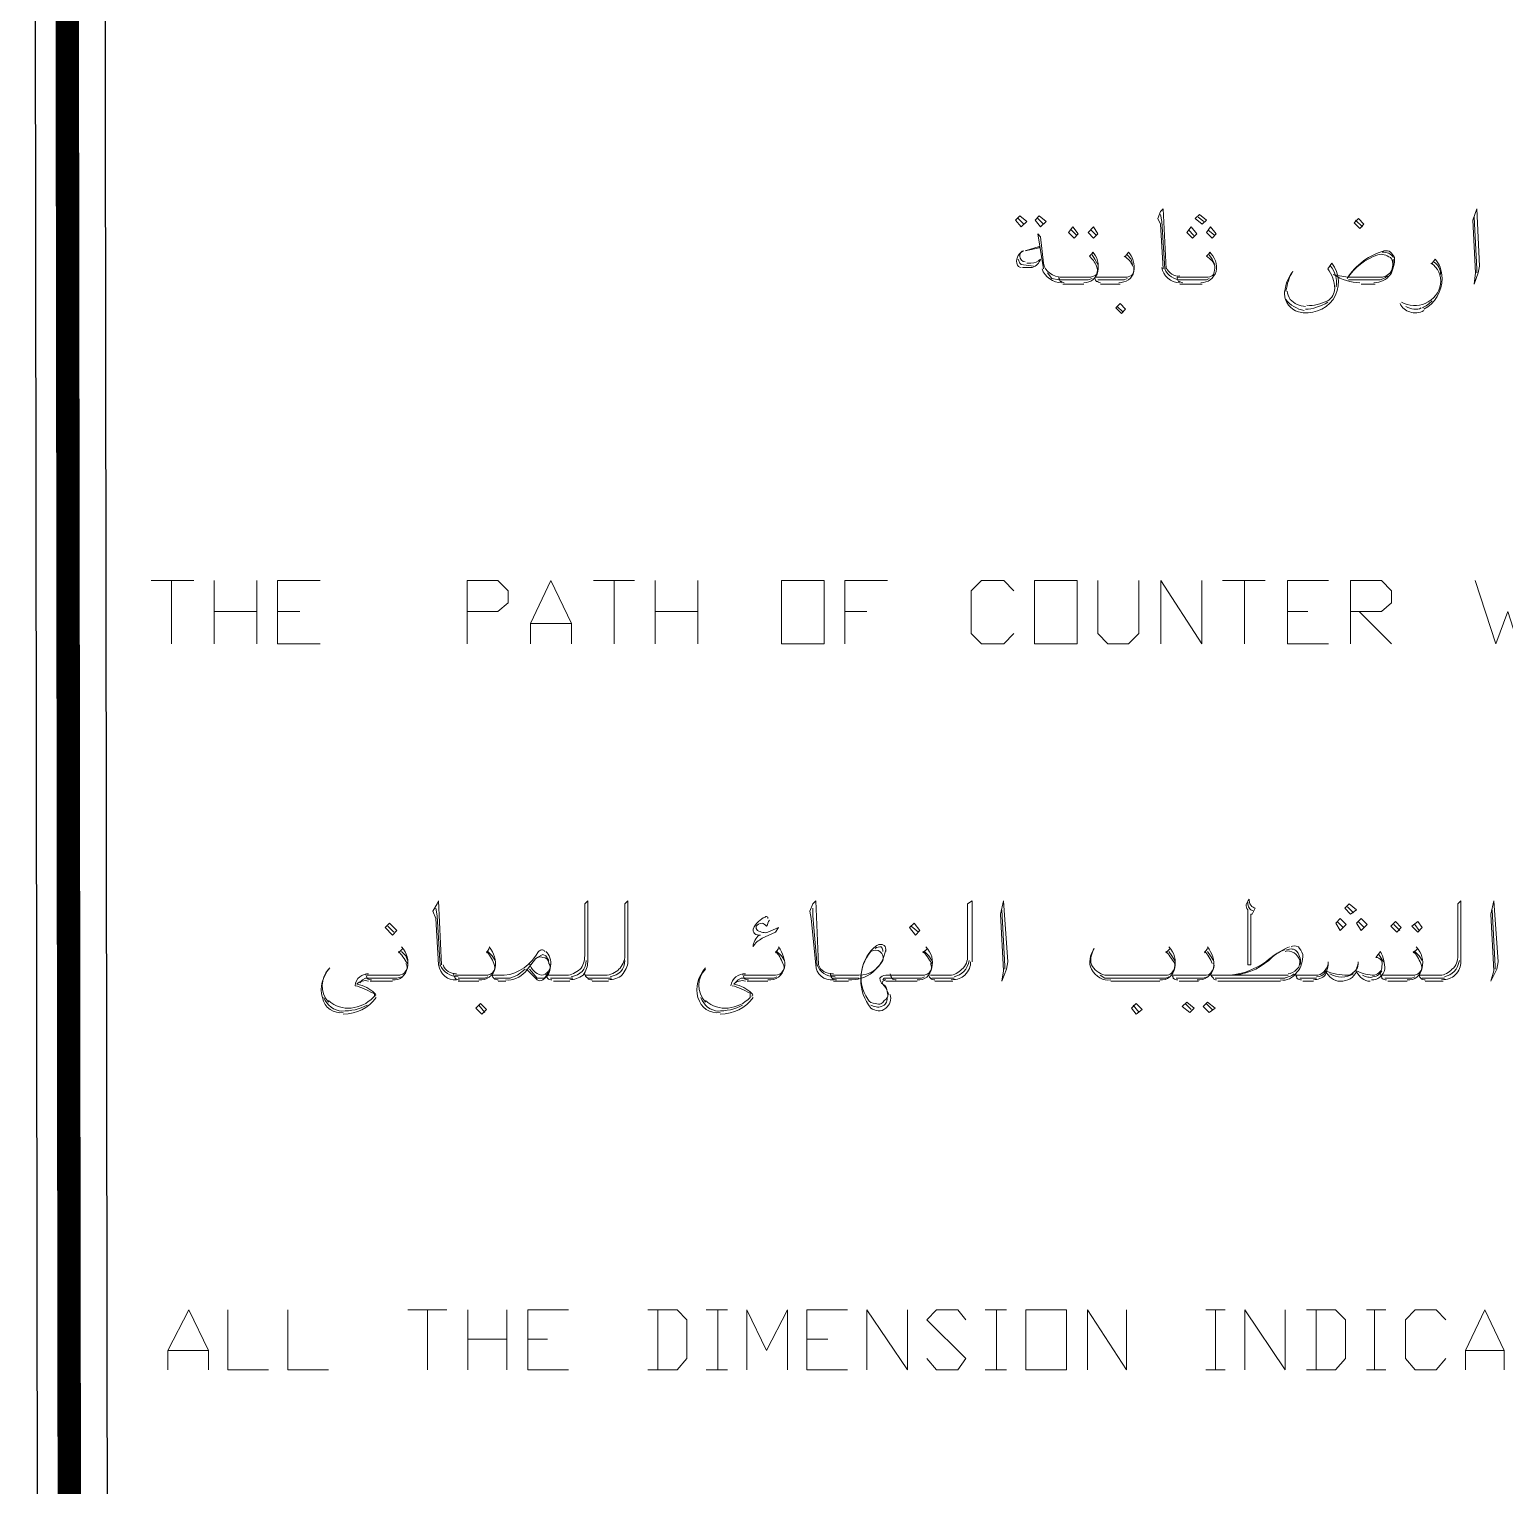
# Paper-space layout 'SM_Geared_A0' of a CAD drawing. Header units: millimetres. Extents: x 3 to 1211, y 0 to 841.
# Drawn here: x 1016.9 to 1087.3, y 561.5 to 631 of the extents above; entities that cross this region are included whole.
import ezdxf

# ---------------------------------------------------------------- set-up
doc = ezdxf.new("R2010")
doc.units = ezdxf.units.MM
doc.layers.add('ACDC BANDA', color=7, linetype='Continuous')

psp = doc.layouts.new('SM_Geared_A0')

# ---------------------------------------------------------------- linework, layer by layer
at = {"lineweight": 20, "transparency": 33554666}
for points in [[(1071.125, 619.555), (1070.992, 622.415), (1070.859, 622.282), (1070.726, 621.949), (1070.859, 621.683), (1070.992, 619.555)], [(1064.341, 621.683), (1064.075, 621.949), (1064.075, 621.949)], [(1065.272, 621.683), (1065.006, 621.949), (1065.006, 621.949)], [(1071.059, 619.555), (1070.926, 621.816), (1070.859, 622.149)], [(1072.921, 621.816), (1072.655, 622.016), (1072.655, 622.016)], [(1080.503, 621.55), (1080.171, 621.883), (1080.171, 621.883)], [(1085.957, 619.355), (1085.957, 619.555), (1085.824, 622.016)], [(1065.272, 619.821), (1065.139, 621.084), (1065.006, 621.217), (1065.272, 619.555)], [(1066.868, 621.151), (1066.602, 621.417), (1066.602, 621.417)], [(1067.8, 621.151), (1067.534, 621.417), (1067.534, 621.417)], [(1072.455, 621.151), (1072.189, 621.417), (1072.189, 621.417)], [(1073.453, 621.151), (1073.121, 621.417), (1073.121, 621.417)], [(1065.073, 620.552), (1065.073, 620.619), (1064.408, 620.419)], [(1064.408, 620.419), (1065.073, 620.552), (1065.073, 620.552)], [(1067.667, 620.353), (1067.467, 620.153), (1067.467, 620.153)], [(1067.6, 620.22), (1067.733, 620.02), (1067.866, 619.754)], [(1069.329, 620.353), (1069.196, 620.153), (1069.196, 620.153)], [(1069.263, 620.22), (1069.462, 620.02), (1069.529, 619.754)], [(1073.254, 620.353), (1073.054, 620.153), (1073.054, 620.153)], [(1073.187, 620.22), (1073.32, 620.02), (1073.453, 619.754)], [(1064.807, 619.688), (1064.208, 619.754), (1064.141, 619.821), (1064.075, 620.02)], [(1064.274, 619.621), (1064.74, 619.621), (1064.74, 619.621)], [(1064.674, 619.821), (1064.474, 619.821), (1064.474, 619.821)], [(1079.04, 619.821), (1078.841, 619.555), (1078.841, 619.555)], [(1083.962, 620.02), (1083.829, 619.821), (1083.829, 619.821)], [(1066.336, 619.023), (1066.004, 619.023), (1065.671, 619.089), (1065.472, 619.355)], [(1067.534, 619.156), (1066.07, 619.156), (1066.07, 619.156)], [(1067.6, 619.089), (1067.401, 619.023), (1066.203, 619.023)], [(1066.203, 618.823), (1066.469, 618.823), (1066.469, 618.823)], [(1066.336, 618.823), (1067.201, 618.823), (1067.201, 618.823)], [(1069.263, 619.156), (1067.733, 619.156), (1067.733, 619.156)], [(1069.263, 619.089), (1069.13, 619.023), (1067.866, 619.023)], [(1067.999, 618.823), (1068.93, 618.823), (1068.93, 618.823)], [(1073.121, 619.156), (1071.657, 619.156), (1071.657, 619.156)], [(1073.187, 619.089), (1073.054, 619.023), (1071.79, 619.023)], [(1071.79, 618.823), (1072.056, 618.823), (1072.056, 618.823)], [(1071.923, 618.823), (1072.854, 618.823), (1072.854, 618.823)], [(1081.235, 619.023), (1079.838, 619.023), (1079.838, 619.023)], [(1079.905, 619.156), (1081.368, 619.156), (1081.368, 619.156)], [(1081.102, 618.823), (1080.437, 618.823), (1080.437, 618.823)], [(1069.063, 617.493), (1068.797, 617.759), (1068.797, 617.759)], [(1022.686, 604.669), (1024.724, 604.669), (1024.724, 604.669)], [(1023.664, 604.669), (1023.664, 601.652), (1023.664, 601.652)], [(1025.703, 601.652), (1025.703, 604.669), (1025.703, 604.669)], [(1027.741, 604.669), (1027.741, 601.652), (1027.741, 601.652)], [(1028.72, 601.652), (1028.72, 604.669), (1030.759, 604.669)], [(1037.772, 601.652), (1037.772, 604.669), (1039.239, 604.669), (1039.729, 604.18), (1039.729, 603.609), (1039.239, 603.201), (1037.772, 603.201)], [(1040.789, 601.652), (1040.789, 602.631), (1041.767, 604.669), (1042.746, 602.631), (1042.746, 601.652)], [(1043.806, 604.669), (1045.763, 604.669), (1045.763, 604.669)], [(1044.784, 604.669), (1044.784, 601.652), (1044.784, 601.652)], [(1046.742, 601.652), (1046.742, 604.669), (1046.742, 604.669)], [(1048.78, 604.669), (1048.78, 601.652), (1048.78, 601.652)], [(1055.793, 601.652), (1055.793, 604.669), (1057.832, 604.669)], [(1063.866, 602.141), (1063.377, 601.652), (1062.317, 601.652), (1061.828, 602.141), (1061.828, 604.18), (1062.317, 604.669), (1063.377, 604.669), (1063.866, 604.18)], [(1067.862, 604.669), (1067.862, 602.141), (1068.351, 601.652), (1069.33, 601.652), (1069.819, 602.141), (1069.819, 604.669)], [(1070.879, 601.652), (1070.879, 604.669), (1072.836, 601.652), (1072.836, 604.669)], [(1073.815, 604.669), (1075.853, 604.669), (1075.853, 604.669)], [(1074.875, 604.669), (1074.875, 601.652), (1074.875, 601.652)], [(1076.914, 601.652), (1076.914, 604.669), (1078.871, 604.669)], [(1079.931, 601.652), (1079.931, 604.669), (1081.399, 604.669), (1081.888, 604.18), (1081.888, 603.609), (1081.399, 603.201), (1079.931, 603.201)], [(1085.884, 604.669), (1086.862, 601.652), (1087.433, 603.201), (1087.922, 601.652), (1088.901, 604.669)], [(1025.703, 603.201), (1027.741, 603.201), (1027.741, 603.201)], [(1028.72, 603.201), (1029.78, 603.201), (1029.78, 603.201)], [(1040.789, 602.631), (1042.746, 602.631), (1042.746, 602.631)], [(1046.742, 603.201), (1048.78, 603.201), (1048.78, 603.201)], [(1055.793, 603.201), (1056.853, 603.201), (1056.853, 603.201)], [(1076.914, 603.201), (1077.892, 603.201), (1077.892, 603.201)], [(1080.338, 603.201), (1081.888, 601.652), (1081.888, 601.652)], [(1028.72, 601.652), (1030.759, 601.652), (1030.759, 601.652)], [(1076.914, 601.652), (1078.871, 601.652), (1078.871, 601.652)], [(1036.554, 586.33), (1036.412, 589.388), (1036.341, 589.246), (1036.128, 588.89), (1036.27, 588.534), (1036.412, 586.33)], [(1043.381, 589.246), (1043.524, 589.388), (1043.524, 586.472)], [(1043.381, 586.757), (1043.381, 589.246), (1043.381, 589.246)], [(1045.301, 589.246), (1045.444, 589.388), (1045.444, 586.472)], [(1045.301, 586.757), (1045.301, 589.246), (1045.301, 589.246)], [(1054.546, 586.33), (1054.404, 589.388), (1054.262, 589.246), (1054.119, 588.89), (1054.191, 588.534), (1054.404, 586.33)], [(1061.657, 589.246), (1061.871, 589.388), (1061.871, 586.472)], [(1061.657, 586.757), (1061.657, 589.246), (1061.657, 589.246)], [(1085.054, 589.246), (1085.196, 589.388), (1085.196, 586.472)], [(1085.054, 586.757), (1085.054, 589.246), (1085.054, 589.246)], [(1036.483, 586.259), (1036.341, 588.677), (1036.27, 589.032)], [(1054.475, 586.259), (1054.262, 588.677), (1054.262, 589.032)], [(1063.435, 586.117), (1063.435, 586.259), (1063.293, 588.961)], [(1075.027, 588.961), (1075.027, 586.33), (1075.169, 586.33), (1075.169, 588.748), (1075.24, 588.748), (1075.382, 589.032)], [(1080.076, 588.819), (1079.791, 589.103), (1079.791, 589.103)], [(1086.832, 586.117), (1086.832, 586.259), (1086.689, 588.961)], [(1034.279, 587.894), (1033.994, 588.179), (1033.994, 588.179)], [(1051.844, 587.61), (1052.484, 587.894), (1052.626, 588.108)], [(1052.626, 588.108), (1052.128, 587.894), (1052.128, 587.894)], [(1059.311, 587.894), (1058.955, 588.179), (1058.955, 588.179)], [(1079.578, 588.108), (1079.294, 588.392), (1079.294, 588.392)], [(1080.574, 588.108), (1080.289, 588.392), (1080.289, 588.392)], [(1082.28, 587.965), (1081.996, 588.25), (1081.996, 588.25)], [(1083.205, 587.965), (1082.991, 588.25), (1082.991, 588.25)], [(1034.706, 587.112), (1034.492, 586.899), (1034.492, 586.899)], [(1038.83, 587.112), (1038.688, 586.899), (1038.688, 586.899)], [(1052.626, 587.112), (1052.484, 586.899), (1052.484, 586.899)], [(1059.737, 587.112), (1059.524, 586.899), (1059.524, 586.899)], [(1071.329, 587.112), (1071.116, 586.899), (1071.116, 586.899)], [(1073.107, 587.112), (1072.964, 586.899), (1072.964, 586.899)], [(1083.134, 587.112), (1082.92, 586.899), (1082.92, 586.899)], [(1034.634, 586.97), (1034.848, 586.757), (1034.919, 586.543)], [(1038.759, 586.97), (1038.972, 586.757), (1039.115, 586.543)], [(1041.035, 586.614), (1040.537, 585.974), (1040.537, 585.974)], [(1041.675, 586.543), (1041.532, 586.757), (1041.39, 586.828), (1041.106, 586.685)], [(1052.555, 586.97), (1052.768, 586.757), (1052.911, 586.543)], [(1059.595, 586.97), (1059.808, 586.757), (1059.951, 586.543)], [(1071.258, 586.97), (1071.4, 586.757), (1071.542, 586.543)], [(1073.107, 586.97), (1073.249, 586.757), (1073.391, 586.543)], [(1081.356, 586.97), (1081.142, 586.685), (1081.142, 586.685)], [(1082.991, 586.97), (1083.205, 586.757), (1083.347, 586.543)], [(1033.283, 585.69), (1032.928, 585.69), (1032.785, 585.619), (1032.643, 585.477)], [(1034.563, 585.832), (1032.999, 585.832), (1032.999, 585.832)], [(1034.634, 585.761), (1034.421, 585.69), (1033.141, 585.69)], [(1038.759, 585.832), (1037.194, 585.832), (1037.194, 585.832)], [(1038.759, 585.761), (1038.617, 585.69), (1037.337, 585.69)], [(1038.972, 585.832), (1039.541, 585.832), (1039.541, 585.832)], [(1040.537, 586.117), (1040.181, 585.832), (1039.826, 585.69), (1039.115, 585.69)], [(1041.106, 585.619), (1040.608, 586.117), (1040.608, 586.117)], [(1040.75, 586.117), (1041.106, 585.69), (1041.248, 585.69), (1041.461, 585.69), (1041.675, 585.974)], [(1041.603, 585.832), (1042.528, 585.832), (1042.528, 585.832)], [(1042.812, 585.69), (1041.746, 585.69), (1041.746, 585.69)], [(1043.381, 585.832), (1044.377, 585.832), (1044.377, 585.832)], [(1044.661, 585.69), (1043.524, 585.69), (1043.524, 585.69)], [(1051.275, 585.69), (1050.848, 585.69), (1050.706, 585.619), (1050.564, 585.477)], [(1052.484, 585.832), (1050.99, 585.832), (1050.99, 585.832)], [(1052.555, 585.761), (1052.413, 585.69), (1051.133, 585.69)], [(1055.115, 585.832), (1056.466, 585.832), (1056.466, 585.832)], [(1056.466, 585.69), (1055.257, 585.69), (1055.257, 585.69)], [(1058.315, 585.69), (1057.675, 585.69), (1057.604, 585.619)], [(1058.173, 585.832), (1057.746, 585.832), (1057.746, 585.832)], [(1059.595, 585.832), (1058.031, 585.832), (1058.031, 585.832)], [(1059.595, 585.761), (1059.453, 585.69), (1058.173, 585.69)], [(1059.88, 585.832), (1060.804, 585.832), (1060.804, 585.832)], [(1061.017, 585.69), (1059.951, 585.69), (1059.951, 585.69)], [(1071.258, 585.761), (1071.116, 585.69), (1068.413, 585.69), (1068.2, 585.69), (1067.987, 585.832)], [(1071.187, 585.832), (1068.2, 585.832), (1068.2, 585.832)], [(1073.036, 585.832), (1071.471, 585.832), (1071.471, 585.832)], [(1073.107, 585.761), (1072.893, 585.69), (1071.613, 585.69)], [(1073.249, 585.832), (1076.947, 585.832), (1076.947, 585.832)], [(1076.805, 585.69), (1073.462, 585.69), (1073.462, 585.69)], [(1078.369, 585.832), (1077.302, 585.832), (1077.302, 585.832)], [(1078.298, 585.69), (1077.516, 585.69), (1077.516, 585.69)], [(1082.991, 585.832), (1081.356, 585.832), (1081.356, 585.832)], [(1082.991, 585.761), (1082.849, 585.69), (1081.569, 585.69)], [(1083.205, 585.832), (1084.2, 585.832), (1084.2, 585.832)], [(1084.414, 585.69), (1083.347, 585.69), (1083.347, 585.69)], [(1033.141, 585.548), (1033.425, 585.548), (1033.425, 585.548)], [(1033.283, 585.548), (1034.208, 585.548), (1034.208, 585.548)], [(1037.337, 585.548), (1037.621, 585.548), (1037.621, 585.548)], [(1037.479, 585.548), (1038.332, 585.548), (1038.332, 585.548)], [(1039.612, 585.548), (1039.257, 585.548), (1039.257, 585.548)], [(1042.67, 585.548), (1041.888, 585.548), (1041.888, 585.548)], [(1044.519, 585.548), (1043.737, 585.548), (1043.737, 585.548)], [(1051.133, 585.548), (1051.346, 585.548), (1051.346, 585.548)], [(1051.275, 585.548), (1052.128, 585.548), (1052.128, 585.548)], [(1055.257, 585.548), (1055.542, 585.548), (1055.542, 585.548)], [(1055.968, 585.548), (1055.399, 585.548), (1055.399, 585.548)], [(1057.746, 585.548), (1058.457, 585.548), (1058.457, 585.548)], [(1058.315, 585.548), (1059.24, 585.548), (1059.24, 585.548)], [(1060.946, 585.548), (1060.093, 585.548), (1060.093, 585.548)], [(1068.484, 585.548), (1070.831, 585.548), (1070.831, 585.548)], [(1071.756, 585.548), (1072.68, 585.548), (1072.68, 585.548)], [(1076.591, 585.548), (1073.604, 585.548), (1073.604, 585.548)], [(1077.658, 585.548), (1078.156, 585.548), (1078.156, 585.548)], [(1081.711, 585.548), (1082.636, 585.548), (1082.636, 585.548)], [(1084.343, 585.548), (1083.489, 585.548), (1083.489, 585.548)], [(1038.617, 584.054), (1038.332, 584.41), (1038.332, 584.41)], [(1069.835, 584.054), (1069.551, 584.41), (1069.551, 584.41)], [(1072.324, 584.196), (1072.04, 584.481), (1072.04, 584.481)], [(1073.32, 584.196), (1073.036, 584.481), (1073.036, 584.481)], [(1023.489, 566.992), (1023.489, 567.921), (1024.495, 569.856), (1025.424, 567.921), (1025.424, 566.992)], [(1026.353, 569.856), (1026.353, 566.992), (1028.288, 566.992)], [(1029.217, 569.856), (1029.217, 566.992), (1031.152, 566.992)], [(1034.944, 569.856), (1036.802, 569.856), (1036.802, 569.856)], [(1035.873, 569.856), (1035.873, 566.992), (1035.873, 566.992)], [(1037.808, 566.992), (1037.808, 569.856), (1037.808, 569.856)], [(1039.666, 569.856), (1039.666, 566.992), (1039.666, 566.992)], [(1040.672, 566.992), (1040.672, 569.856), (1042.607, 569.856)], [(1046.399, 566.992), (1047.793, 566.992), (1048.257, 567.534), (1048.257, 569.391), (1047.793, 569.856), (1046.399, 569.856)], [(1046.864, 569.856), (1046.864, 566.992), (1046.864, 566.992)], [(1049.186, 569.856), (1050.192, 569.856), (1050.192, 569.856)], [(1049.728, 569.856), (1049.728, 566.992), (1049.728, 566.992)], [(1051.121, 566.992), (1051.121, 569.856), (1052.05, 567.921), (1053.056, 569.856), (1053.056, 566.992)], [(1053.985, 566.992), (1053.985, 569.856), (1055.92, 569.856)], [(1056.848, 566.992), (1056.848, 569.856), (1058.783, 566.992), (1058.783, 569.856)], [(1059.712, 567.534), (1060.177, 566.992), (1061.183, 566.992), (1061.57, 567.534), (1059.712, 569.391), (1060.177, 569.856), (1061.183, 569.856), (1061.57, 569.391)], [(1062.498, 569.856), (1063.505, 569.856), (1063.505, 569.856)], [(1063.04, 569.856), (1063.04, 566.992), (1063.04, 566.992)], [(1067.375, 566.992), (1067.375, 569.856), (1069.232, 566.992), (1069.232, 569.856)], [(1073.025, 569.856), (1073.954, 569.856), (1073.954, 569.856)], [(1073.489, 569.856), (1073.489, 566.992), (1073.489, 566.992)], [(1074.882, 566.992), (1074.882, 569.856), (1076.817, 566.992), (1076.817, 569.856)], [(1077.824, 566.992), (1079.217, 566.992), (1079.681, 567.534), (1079.681, 569.391), (1079.217, 569.856), (1077.824, 569.856)], [(1078.288, 569.856), (1078.288, 566.992), (1078.288, 566.992)], [(1080.687, 569.856), (1081.616, 569.856), (1081.616, 569.856)], [(1081.074, 569.856), (1081.074, 566.992), (1081.074, 566.992)], [(1084.48, 567.534), (1084.015, 566.992), (1083.009, 566.992), (1082.545, 567.534), (1082.545, 569.391), (1083.009, 569.856), (1084.015, 569.856), (1084.48, 569.391)], [(1085.409, 566.992), (1085.409, 567.921), (1086.337, 569.856), (1087.266, 567.921), (1087.266, 566.992)], [(1037.808, 568.463), (1039.666, 568.463), (1039.666, 568.463)], [(1040.672, 568.463), (1041.601, 568.463), (1041.601, 568.463)], [(1053.985, 568.463), (1054.991, 568.463), (1054.991, 568.463)], [(1023.489, 567.921), (1025.424, 567.921), (1025.424, 567.921)], [(1085.409, 567.921), (1087.266, 567.921), (1087.266, 567.921)], [(1040.672, 566.992), (1042.607, 566.992), (1042.607, 566.992)], [(1049.186, 566.992), (1050.192, 566.992), (1050.192, 566.992)], [(1053.985, 566.992), (1055.92, 566.992), (1055.92, 566.992)], [(1062.498, 566.992), (1063.505, 566.992), (1063.505, 566.992)], [(1073.025, 566.992), (1073.954, 566.992), (1073.954, 566.992)], [(1080.687, 566.992), (1081.616, 566.992), (1081.616, 566.992)]]:
    psp.add_lwpolyline(points, dxfattribs=at)
for points in [[(1085.824, 618.823), (1086.024, 619.355), (1086.09, 619.688), (1085.957, 622.415), (1085.758, 621.883), (1085.891, 619.355)], [(1064.474, 621.816), (1064.141, 622.082), (1063.942, 621.883), (1064.208, 621.55)], [(1065.405, 621.816), (1065.073, 622.082), (1064.873, 621.883), (1065.139, 621.55)], [(1066.935, 621.217), (1066.669, 621.55), (1066.469, 621.284), (1066.735, 621.018)], [(1067.866, 621.217), (1067.667, 621.55), (1067.401, 621.284), (1067.667, 621.018)], [(1072.588, 621.217), (1072.322, 621.55), (1072.123, 621.284), (1072.389, 621.018)], [(1073.054, 621.883), (1072.721, 622.149), (1072.522, 621.949), (1072.854, 621.683)], [(1073.52, 621.217), (1073.254, 621.55), (1073.054, 621.284), (1073.32, 621.018)], [(1080.57, 621.683), (1080.304, 621.949), (1080.104, 621.75), (1080.37, 621.483)], [(1069.196, 617.626), (1068.93, 617.892), (1068.731, 617.692), (1068.997, 617.426)], [(1052.776, 601.652), (1052.776, 604.669), (1054.815, 604.669), (1054.815, 601.652)], [(1064.845, 601.652), (1064.845, 604.669), (1066.883, 604.669), (1066.883, 601.652)], [(1063.293, 585.548), (1063.506, 586.117), (1063.578, 586.472), (1063.364, 589.388), (1063.222, 588.748), (1063.364, 586.045)], [(1080.218, 588.961), (1079.862, 589.246), (1079.649, 589.032), (1079.934, 588.748)], [(1086.618, 585.548), (1086.903, 586.117), (1086.974, 586.472), (1086.76, 589.388), (1086.618, 588.748), (1086.76, 586.045)], [(1079.72, 588.25), (1079.436, 588.534), (1079.222, 588.321), (1079.436, 587.965)], [(1080.716, 588.25), (1080.431, 588.534), (1080.218, 588.321), (1080.431, 587.965)], [(1034.421, 587.965), (1034.065, 588.321), (1033.852, 588.108), (1034.208, 587.752)], [(1059.382, 587.965), (1059.097, 588.321), (1058.884, 588.108), (1059.168, 587.752)], [(1082.351, 588.108), (1082.067, 588.392), (1081.854, 588.179), (1082.138, 587.894)], [(1083.347, 588.108), (1083.134, 588.392), (1082.849, 588.179), (1083.134, 587.894)], [(1038.688, 584.196), (1038.403, 584.481), (1038.19, 584.268), (1038.475, 583.983)], [(1069.978, 584.196), (1069.693, 584.481), (1069.48, 584.268), (1069.693, 583.983)], [(1072.467, 584.268), (1072.111, 584.552), (1071.898, 584.339), (1072.253, 584.054)], [(1073.462, 584.268), (1073.107, 584.552), (1072.893, 584.339), (1073.178, 584.054)], [(1064.433, 566.992), (1064.433, 569.856), (1066.368, 569.856), (1066.368, 566.992)]]:
    psp.add_lwpolyline(points, close=True, dxfattribs=at)
at = {"lineweight": 20, "transparency": 33554666, "extrusion": (0, 0, 9.96918)}
for points in [[(1064.341, 620.419), (1064.141, 620.353), (1063.942, 620.087), (1064.008, 619.821)], [(1067.8, 619.688), (1067.733, 619.887), (1067.6, 620.02), (1067.467, 620.153)], [(1067.866, 619.422), (1067.933, 619.754), (1067.866, 620.153), (1067.6, 620.353)], [(1069.529, 619.688), (1069.462, 619.887), (1069.329, 620.02), (1069.13, 620.153)], [(1069.595, 619.422), (1069.662, 619.754), (1069.529, 620.153), (1069.329, 620.353)], [(1073.453, 619.688), (1073.387, 619.887), (1073.254, 620.02), (1073.054, 620.153)], [(1073.52, 619.422), (1073.586, 619.754), (1073.453, 620.153), (1073.187, 620.353)], [(1081.567, 620.419), (1080.836, 620.22), (1080.171, 619.754), (1079.772, 619.089)], [(1081.235, 620.22), (1080.636, 620.02), (1080.104, 619.621), (1079.772, 619.089)], [(1081.967, 620.087), (1081.9, 620.286), (1081.634, 620.353), (1081.434, 620.353)], [(1064.008, 619.821), (1064.008, 619.688), (1064.141, 619.621), (1064.208, 619.621)], [(1064.674, 619.821), (1064.873, 619.821), (1065.006, 619.887), (1065.139, 620.02)], [(1064.74, 619.621), (1064.94, 619.688), (1065.073, 619.821), (1065.139, 620.02)], [(1065.206, 619.555), (1065.339, 619.156), (1065.738, 618.89), (1066.137, 618.89)], [(1065.272, 619.821), (1065.339, 619.422), (1065.738, 619.156), (1066.137, 619.156)], [(1070.926, 619.621), (1070.992, 619.222), (1071.325, 618.89), (1071.79, 618.89)], [(1071.059, 619.555), (1071.192, 619.222), (1071.524, 619.023), (1071.857, 619.023)], [(1071.125, 619.621), (1071.258, 619.355), (1071.524, 619.156), (1071.79, 619.222)], [(1079.173, 618.623), (1079.173, 618.956), (1079.04, 619.289), (1078.841, 619.555)], [(1079.24, 618.69), (1079.306, 619.089), (1079.173, 619.422), (1078.974, 619.688)], [(1081.368, 619.156), (1081.634, 619.156), (1081.767, 619.289), (1081.9, 619.488)], [(1081.967, 619.688), (1081.967, 619.821), (1081.967, 619.954), (1081.967, 620.02)], [(1084.228, 618.823), (1084.294, 619.222), (1084.095, 619.621), (1083.762, 619.821)], [(1084.228, 619.289), (1084.228, 619.555), (1084.095, 619.754), (1083.895, 619.887)], [(1084.294, 619.089), (1084.294, 619.488), (1084.161, 619.821), (1083.962, 620.02)], [(1067.201, 618.89), (1067.534, 618.89), (1067.8, 619.089), (1067.866, 619.422)], [(1068.864, 618.89), (1069.196, 618.89), (1069.529, 619.089), (1069.595, 619.422)], [(1072.788, 618.89), (1073.121, 618.89), (1073.387, 619.089), (1073.52, 619.422)], [(1077.178, 619.422), (1076.912, 619.089), (1076.779, 618.69), (1076.779, 618.291)], [(1077.178, 619.422), (1076.978, 619.156), (1076.912, 618.823), (1076.845, 618.49)], [(1079.107, 619.289), (1079.506, 619.023), (1079.971, 618.89), (1080.37, 618.89)], [(1079.107, 619.289), (1079.373, 619.222), (1079.639, 619.156), (1079.905, 619.156)], [(1081.235, 619.023), (1081.368, 619.023), (1081.567, 619.089), (1081.7, 619.222)], [(1083.43, 617.626), (1083.962, 617.892), (1084.294, 618.49), (1084.294, 619.089)], [(1076.779, 618.357), (1076.779, 617.958), (1077.045, 617.626), (1077.444, 617.493)], [(1076.845, 618.091), (1077.045, 617.825), (1077.377, 617.626), (1077.71, 617.559)], [(1076.912, 618.49), (1076.912, 618.357), (1076.978, 618.224), (1077.045, 618.091)], [(1077.045, 618.091), (1077.244, 617.892), (1077.51, 617.759), (1077.776, 617.759)], [(1078.841, 618.025), (1079.04, 618.158), (1079.173, 618.357), (1079.173, 618.623)], [(1077.776, 617.626), (1078.109, 617.626), (1078.508, 617.759), (1078.841, 617.958)], [(1077.843, 617.825), (1078.175, 617.759), (1078.508, 617.892), (1078.841, 618.025)], [(1082.565, 617.759), (1082.831, 617.626), (1083.097, 617.559), (1083.297, 617.692)], [(1083.363, 617.692), (1083.496, 617.759), (1083.696, 617.892), (1083.829, 618.025)], [(1075.098, 589.459), (1074.956, 589.317), (1074.885, 589.103), (1075.027, 588.961)], [(1075.027, 589.317), (1075.027, 589.103), (1075.098, 588.961), (1075.311, 588.89)], [(1051.986, 588.605), (1051.773, 588.534), (1051.559, 588.321), (1051.417, 588.037)], [(1051.417, 588.037), (1051.417, 587.965), (1051.417, 587.894), (1051.488, 587.823)], [(1051.488, 587.823), (1051.559, 587.752), (1051.702, 587.752), (1051.773, 587.752)], [(1051.844, 588.321), (1051.702, 588.321), (1051.63, 588.25), (1051.559, 588.179)], [(1051.559, 588.179), (1051.559, 588.108), (1051.559, 588.037), (1051.63, 587.965)], [(1051.63, 587.965), (1051.773, 587.894), (1051.986, 587.823), (1052.128, 587.894)], [(1052.057, 588.179), (1051.986, 588.25), (1051.915, 588.321), (1051.844, 588.321)], [(1052.057, 588.179), (1052.128, 588.25), (1052.128, 588.392), (1052.199, 588.463)], [(1034.919, 586.188), (1034.99, 586.543), (1034.919, 586.899), (1034.634, 587.183)], [(1039.115, 586.188), (1039.186, 586.543), (1039.043, 586.899), (1038.83, 587.183)], [(1051.702, 587.752), (1051.559, 587.61), (1051.417, 587.397), (1051.417, 587.183)], [(1051.844, 587.61), (1051.702, 587.468), (1051.488, 587.397), (1051.417, 587.183)], [(1052.911, 586.188), (1052.982, 586.543), (1052.839, 586.899), (1052.626, 587.183)], [(1057.32, 587.254), (1056.537, 586.685), (1056.324, 585.477), (1056.893, 584.694)], [(1059.951, 586.188), (1060.022, 586.543), (1059.951, 586.899), (1059.666, 587.183)], [(1071.542, 586.188), (1071.613, 586.543), (1071.542, 586.899), (1071.258, 587.183)], [(1073.391, 586.188), (1073.462, 586.543), (1073.32, 586.899), (1073.107, 587.183)], [(1077.018, 587.183), (1076.591, 587.041), (1076.236, 586.757), (1075.88, 586.472)], [(1077.373, 586.97), (1077.231, 587.112), (1077.089, 587.112), (1076.876, 587.041)], [(1083.347, 586.188), (1083.418, 586.543), (1083.347, 586.899), (1083.063, 587.183)], [(1034.919, 586.401), (1034.777, 586.614), (1034.634, 586.828), (1034.492, 586.97)], [(1039.043, 586.401), (1038.972, 586.614), (1038.83, 586.828), (1038.688, 586.97)], [(1039.541, 585.832), (1040.252, 585.903), (1040.821, 586.33), (1041.177, 586.97)], [(1040.75, 586.401), (1040.821, 586.117), (1041.035, 585.903), (1041.319, 585.832)], [(1042.741, 585.761), (1043.168, 585.832), (1043.452, 586.117), (1043.452, 586.543)], [(1044.59, 585.761), (1045.017, 585.832), (1045.301, 586.117), (1045.301, 586.543)], [(1052.839, 586.401), (1052.768, 586.614), (1052.626, 586.828), (1052.484, 586.97)], [(1055.968, 585.619), (1056.822, 585.548), (1057.604, 586.188), (1057.746, 587.041)], [(1057.035, 586.97), (1056.395, 586.188), (1056.395, 585.05), (1057.035, 584.268)], [(1056.466, 585.832), (1056.964, 585.832), (1057.391, 586.117), (1057.604, 586.543)], [(1059.951, 586.401), (1059.808, 586.614), (1059.666, 586.828), (1059.524, 586.97)], [(1061.017, 585.761), (1061.373, 585.832), (1061.657, 586.117), (1061.729, 586.543)], [(1071.542, 586.401), (1071.4, 586.614), (1071.258, 586.828), (1071.116, 586.97)], [(1073.32, 586.401), (1073.249, 586.614), (1073.107, 586.828), (1072.964, 586.97)], [(1074.173, 585.832), (1074.885, 585.832), (1075.525, 586.117), (1076.022, 586.543)], [(1074.173, 585.832), (1074.813, 585.903), (1075.382, 586.117), (1075.88, 586.472)], [(1076.805, 587.041), (1076.52, 586.97), (1076.236, 586.757), (1076.022, 586.543)], [(1077.516, 586.33), (1077.587, 586.543), (1077.516, 586.757), (1077.373, 586.97)], [(1078.369, 585.832), (1078.654, 585.903), (1078.867, 586.188), (1078.867, 586.472)], [(1080.218, 586.117), (1080.289, 586.188), (1080.289, 586.33), (1080.289, 586.472)], [(1080.218, 586.117), (1080.218, 586.259), (1080.289, 586.33), (1080.289, 586.401)], [(1081.498, 586.472), (1081.427, 586.614), (1081.356, 586.685), (1081.285, 586.828)], [(1081.569, 586.117), (1081.569, 586.401), (1081.498, 586.685), (1081.356, 586.97)], [(1083.276, 586.401), (1083.205, 586.614), (1083.063, 586.828), (1082.92, 586.97)], [(1084.414, 585.761), (1084.769, 585.832), (1085.054, 586.117), (1085.125, 586.543)], [(1031.221, 586.188), (1030.865, 585.761), (1030.723, 585.263), (1030.865, 584.765)], [(1031.15, 586.117), (1030.794, 585.69), (1030.723, 585.05), (1031.15, 584.552)], [(1033.07, 585.903), (1032.785, 585.903), (1032.43, 585.69), (1032.43, 585.334)], [(1034.208, 585.619), (1034.563, 585.548), (1034.848, 585.832), (1034.919, 586.188)], [(1036.412, 586.33), (1036.483, 585.903), (1036.839, 585.548), (1037.266, 585.619)], [(1036.483, 586.33), (1036.626, 585.974), (1036.981, 585.761), (1037.337, 585.761)], [(1036.626, 586.33), (1036.697, 586.045), (1036.981, 585.903), (1037.266, 585.903)], [(1038.332, 585.619), (1038.688, 585.548), (1039.043, 585.832), (1039.115, 586.188)], [(1039.612, 585.619), (1039.968, 585.548), (1040.323, 585.761), (1040.537, 585.974)], [(1049.142, 586.188), (1048.786, 585.761), (1048.644, 585.263), (1048.786, 584.765)], [(1049.142, 586.117), (1048.715, 585.69), (1048.715, 585.05), (1049.142, 584.552)], [(1051.062, 585.903), (1050.706, 585.903), (1050.422, 585.69), (1050.35, 585.334)], [(1052.128, 585.619), (1052.484, 585.548), (1052.839, 585.832), (1052.911, 586.188)], [(1054.404, 586.33), (1054.404, 585.903), (1054.831, 585.548), (1055.257, 585.619)], [(1054.475, 586.33), (1054.617, 585.974), (1054.902, 585.761), (1055.328, 585.761)], [(1054.546, 586.33), (1054.617, 586.045), (1054.902, 585.903), (1055.257, 585.903)], [(1059.24, 585.619), (1059.595, 585.548), (1059.88, 585.832), (1059.951, 586.188)], [(1070.831, 585.619), (1071.187, 585.548), (1071.471, 585.832), (1071.542, 586.188)], [(1072.609, 585.619), (1072.964, 585.548), (1073.32, 585.832), (1073.391, 586.188)], [(1076.733, 585.69), (1076.947, 585.761), (1077.089, 585.761), (1077.231, 585.903)], [(1078.298, 585.761), (1078.511, 585.761), (1078.654, 585.832), (1078.725, 585.974)], [(1078.725, 586.045), (1079.08, 585.903), (1079.436, 585.832), (1079.791, 585.832)], [(1078.938, 585.903), (1079.294, 585.69), (1079.72, 585.69), (1080.076, 585.903)], [(1079.791, 585.832), (1079.934, 585.832), (1080.076, 585.974), (1080.218, 586.117)], [(1080.218, 586.045), (1080.502, 585.903), (1080.787, 585.832), (1081.071, 585.832)], [(1080.218, 585.974), (1080.36, 585.761), (1080.574, 585.548), (1080.858, 585.548)], [(1080.929, 585.619), (1081.214, 585.548), (1081.498, 585.832), (1081.569, 586.117)], [(1082.636, 585.619), (1082.991, 585.548), (1083.276, 585.832), (1083.347, 586.188)], [(1033.283, 584.979), (1032.999, 585.121), (1032.714, 585.263), (1032.43, 585.334)], [(1033.07, 585.548), (1032.857, 585.619), (1032.643, 585.548), (1032.501, 585.405)], [(1033.354, 584.979), (1033.141, 585.192), (1032.857, 585.334), (1032.501, 585.405)], [(1033.354, 584.836), (1033.425, 584.836), (1033.425, 584.908), (1033.354, 584.979)], [(1041.106, 585.619), (1041.177, 585.548), (1041.319, 585.548), (1041.39, 585.619)], [(1051.275, 584.979), (1050.99, 585.121), (1050.706, 585.263), (1050.422, 585.334)], [(1051.062, 585.548), (1050.848, 585.619), (1050.635, 585.548), (1050.493, 585.405)], [(1051.346, 584.979), (1051.133, 585.192), (1050.848, 585.334), (1050.493, 585.405)], [(1051.346, 584.836), (1051.417, 584.836), (1051.417, 584.908), (1051.346, 584.979)], [(1057.888, 584.908), (1057.817, 585.121), (1057.746, 585.263), (1057.604, 585.405)], [(1030.865, 584.765), (1030.937, 584.268), (1031.434, 583.983), (1031.861, 584.054)], [(1030.937, 584.765), (1031.079, 584.41), (1031.434, 584.125), (1031.79, 584.125)], [(1031.15, 584.623), (1031.79, 584.054), (1032.714, 584.196), (1033.283, 584.765)], [(1031.79, 584.125), (1032.217, 584.125), (1032.643, 584.196), (1032.999, 584.41)], [(1031.861, 583.983), (1032.501, 583.983), (1033.07, 584.268), (1033.425, 584.765)], [(1048.786, 584.765), (1048.928, 584.268), (1049.355, 583.983), (1049.853, 584.054)], [(1048.928, 584.765), (1049.07, 584.41), (1049.355, 584.125), (1049.782, 584.125)], [(1049.142, 584.623), (1049.782, 584.054), (1050.706, 584.196), (1051.275, 584.765)], [(1049.71, 584.125), (1050.137, 584.125), (1050.564, 584.196), (1050.919, 584.41)], [(1049.853, 583.983), (1050.493, 583.983), (1051.062, 584.268), (1051.417, 584.765)]]:
    psp.add_open_spline(points, degree=3, dxfattribs=at)
for points in [[(1064.341, 620.419), (1064.208, 620.419), (1064.141, 620.286), (1064.141, 620.153), (1064.141, 620.153), (1064.141, 620.02), (1064.274, 619.887), (1064.408, 619.887)], [(1081.9, 619.488), (1081.967, 619.688), (1081.967, 619.954), (1081.834, 620.087), (1081.834, 620.087), (1081.634, 620.22), (1081.434, 620.286), (1081.235, 620.22)], [(1082.033, 620.087), (1081.967, 620.22), (1081.9, 620.286), (1081.834, 620.353), (1081.834, 620.353), (1081.767, 620.419), (1081.634, 620.419), (1081.501, 620.419)], [(1067.467, 619.156), (1067.6, 619.156), (1067.733, 619.222), (1067.8, 619.289), (1067.8, 619.289), (1067.866, 619.422), (1067.866, 619.555), (1067.8, 619.688)], [(1069.263, 619.156), (1069.329, 619.156), (1069.462, 619.222), (1069.529, 619.289), (1069.529, 619.289), (1069.595, 619.422), (1069.595, 619.555), (1069.595, 619.688)], [(1073.121, 619.156), (1073.254, 619.156), (1073.32, 619.222), (1073.387, 619.289), (1073.387, 619.289), (1073.453, 619.422), (1073.453, 619.555), (1073.453, 619.688)], [(1077.444, 617.493), (1078.042, 617.36), (1078.707, 617.559), (1079.107, 618.091), (1079.107, 618.091), (1079.439, 618.623), (1079.439, 619.355), (1079.04, 619.821)], [(1081.035, 618.89), (1081.368, 618.89), (1081.634, 619.023), (1081.834, 619.289), (1081.834, 619.289), (1081.967, 619.488), (1082.033, 619.821), (1082.033, 620.087)], [(1066.004, 619.156), (1066.004, 619.089), (1066.07, 619.023), (1066.07, 618.956), (1066.07, 618.956), (1066.137, 618.956), (1066.203, 618.89), (1066.27, 618.89)], [(1067.733, 619.156), (1067.733, 619.089), (1067.733, 619.023), (1067.8, 618.956), (1067.8, 618.956), (1067.866, 618.956), (1067.933, 618.89), (1067.999, 618.89)], [(1071.657, 619.156), (1071.657, 619.089), (1071.657, 619.023), (1071.724, 618.956), (1071.724, 618.956), (1071.79, 618.956), (1071.857, 618.89), (1071.923, 618.89)], [(1082.366, 617.958), (1082.698, 617.759), (1083.164, 617.759), (1083.496, 617.892), (1083.496, 617.892), (1083.895, 618.091), (1084.161, 618.424), (1084.228, 618.823)], [(1082.299, 617.892), (1082.366, 617.692), (1082.565, 617.559), (1082.765, 617.493), (1082.765, 617.493), (1082.964, 617.426), (1083.23, 617.426), (1083.43, 617.559)], [(1075.098, 589.459), (1075.098, 589.388), (1075.098, 589.246), (1075.169, 589.174), (1075.169, 589.174), (1075.24, 589.103), (1075.311, 589.032), (1075.382, 589.032)], [(1052.128, 588.534), (1052.128, 588.534), (1052.128, 588.605), (1052.128, 588.605), (1052.128, 588.605), (1052.057, 588.605), (1052.057, 588.677), (1051.986, 588.605)], [(1057.604, 586.97), (1057.604, 587.041), (1057.604, 587.112), (1057.533, 587.183), (1057.533, 587.183), (1057.462, 587.183), (1057.32, 587.183), (1057.248, 587.112)], [(1057.746, 586.97), (1057.746, 587.112), (1057.746, 587.183), (1057.675, 587.254), (1057.675, 587.254), (1057.533, 587.325), (1057.462, 587.325), (1057.32, 587.254)], [(1067.702, 587.112), (1067.489, 586.828), (1067.418, 586.401), (1067.56, 586.117), (1067.56, 586.117), (1067.773, 585.761), (1068.129, 585.548), (1068.484, 585.619)], [(1067.702, 587.112), (1067.56, 586.899), (1067.489, 586.614), (1067.56, 586.33), (1067.56, 586.33), (1067.702, 586.117), (1067.915, 585.903), (1068.2, 585.832)], [(1077.658, 586.828), (1077.587, 586.97), (1077.516, 587.112), (1077.445, 587.183), (1077.445, 587.183), (1077.302, 587.254), (1077.16, 587.254), (1077.089, 587.183)], [(1034.492, 585.832), (1034.634, 585.832), (1034.777, 585.903), (1034.848, 586.045), (1034.848, 586.045), (1034.919, 586.117), (1034.919, 586.259), (1034.848, 586.401)], [(1038.688, 585.832), (1038.83, 585.832), (1038.972, 585.903), (1039.043, 586.045), (1039.043, 586.045), (1039.115, 586.117), (1039.115, 586.259), (1039.043, 586.401)], [(1041.675, 586.401), (1041.675, 586.543), (1041.532, 586.685), (1041.39, 586.685), (1041.39, 586.685), (1041.248, 586.757), (1041.106, 586.685), (1041.035, 586.614)], [(1041.461, 586.97), (1041.461, 587.041), (1041.39, 587.041), (1041.319, 587.041), (1041.319, 587.041), (1041.248, 587.041), (1041.177, 586.97), (1041.177, 586.97)], [(1041.319, 585.832), (1041.461, 585.832), (1041.532, 585.903), (1041.675, 586.045), (1041.675, 586.045), (1041.746, 586.117), (1041.746, 586.33), (1041.675, 586.401)], [(1041.39, 585.619), (1041.603, 585.761), (1041.746, 585.974), (1041.746, 586.259), (1041.746, 586.259), (1041.817, 586.543), (1041.675, 586.828), (1041.532, 586.97)], [(1042.528, 585.832), (1042.741, 585.832), (1042.955, 585.974), (1043.168, 586.117), (1043.168, 586.117), (1043.31, 586.259), (1043.381, 586.543), (1043.381, 586.757)], [(1042.67, 585.619), (1042.884, 585.619), (1043.097, 585.69), (1043.31, 585.832), (1043.31, 585.832), (1043.452, 586.045), (1043.524, 586.259), (1043.524, 586.472)], [(1044.377, 585.832), (1044.59, 585.832), (1044.875, 585.974), (1045.017, 586.117), (1045.017, 586.117), (1045.159, 586.259), (1045.301, 586.543), (1045.301, 586.757)], [(1044.519, 585.619), (1044.732, 585.619), (1045.017, 585.69), (1045.159, 585.832), (1045.159, 585.832), (1045.301, 586.045), (1045.444, 586.259), (1045.444, 586.472)], [(1052.484, 585.832), (1052.626, 585.832), (1052.768, 585.903), (1052.839, 586.045), (1052.839, 586.045), (1052.911, 586.117), (1052.911, 586.259), (1052.839, 586.401)], [(1057.604, 586.543), (1057.675, 586.685), (1057.604, 586.828), (1057.462, 586.97), (1057.462, 586.97), (1057.391, 587.041), (1057.177, 587.041), (1057.035, 586.97)], [(1059.524, 585.832), (1059.666, 585.832), (1059.808, 585.903), (1059.88, 586.045), (1059.88, 586.045), (1059.951, 586.117), (1059.951, 586.259), (1059.88, 586.401)], [(1060.804, 585.832), (1061.017, 585.832), (1061.231, 585.974), (1061.373, 586.117), (1061.373, 586.117), (1061.586, 586.259), (1061.657, 586.543), (1061.657, 586.757)], [(1060.875, 585.619), (1061.16, 585.619), (1061.373, 585.69), (1061.515, 585.832), (1061.515, 585.832), (1061.729, 586.045), (1061.8, 586.259), (1061.8, 586.472)], [(1071.187, 585.832), (1071.258, 585.832), (1071.4, 585.903), (1071.471, 586.045), (1071.471, 586.045), (1071.542, 586.117), (1071.542, 586.259), (1071.542, 586.401)], [(1073.036, 585.832), (1073.178, 585.832), (1073.249, 585.903), (1073.32, 586.045), (1073.32, 586.045), (1073.391, 586.117), (1073.462, 586.259), (1073.391, 586.401)], [(1076.591, 585.619), (1076.876, 585.548), (1077.16, 585.69), (1077.373, 585.974), (1077.373, 585.974), (1077.587, 586.188), (1077.658, 586.543), (1077.658, 586.828)], [(1077.516, 586.543), (1077.445, 586.685), (1077.373, 586.828), (1077.231, 586.899), (1077.231, 586.899), (1077.089, 586.97), (1076.947, 587.041), (1076.805, 586.97)], [(1076.947, 585.903), (1077.089, 585.903), (1077.231, 585.974), (1077.373, 586.117), (1077.373, 586.117), (1077.516, 586.259), (1077.516, 586.401), (1077.516, 586.614)], [(1078.156, 585.619), (1078.369, 585.619), (1078.582, 585.69), (1078.725, 585.832), (1078.725, 585.832), (1078.796, 586.045), (1078.867, 586.259), (1078.867, 586.472)], [(1081.071, 585.832), (1081.285, 585.903), (1081.427, 586.045), (1081.427, 586.259), (1081.427, 586.259), (1081.498, 586.472), (1081.356, 586.685), (1081.142, 586.685)], [(1082.92, 585.832), (1083.063, 585.832), (1083.205, 585.903), (1083.276, 586.045), (1083.276, 586.045), (1083.347, 586.117), (1083.347, 586.259), (1083.276, 586.401)], [(1084.2, 585.832), (1084.414, 585.832), (1084.627, 585.974), (1084.769, 586.117), (1084.769, 586.117), (1084.983, 586.259), (1085.054, 586.543), (1085.054, 586.757)], [(1084.271, 585.619), (1084.556, 585.619), (1084.769, 585.69), (1084.911, 585.832), (1084.911, 585.832), (1085.125, 586.045), (1085.196, 586.259), (1085.196, 586.472)], [(1032.928, 585.903), (1032.928, 585.832), (1032.999, 585.761), (1032.999, 585.69), (1032.999, 585.69), (1033.07, 585.619), (1033.141, 585.619), (1033.212, 585.619)], [(1037.123, 585.903), (1037.123, 585.832), (1037.194, 585.761), (1037.194, 585.69), (1037.194, 585.69), (1037.266, 585.619), (1037.337, 585.619), (1037.408, 585.619)], [(1038.972, 585.903), (1038.972, 585.832), (1038.972, 585.761), (1039.043, 585.69), (1039.043, 585.69), (1039.115, 585.619), (1039.186, 585.619), (1039.257, 585.619)], [(1041.532, 585.903), (1041.532, 585.832), (1041.603, 585.761), (1041.603, 585.69), (1041.603, 585.69), (1041.675, 585.619), (1041.746, 585.619), (1041.817, 585.619)], [(1043.381, 585.903), (1043.381, 585.832), (1043.452, 585.761), (1043.524, 585.69), (1043.524, 585.69), (1043.524, 585.619), (1043.666, 585.619), (1043.737, 585.619)], [(1050.919, 585.903), (1050.919, 585.832), (1050.99, 585.761), (1050.99, 585.69), (1050.99, 585.69), (1051.062, 585.619), (1051.133, 585.619), (1051.204, 585.619)], [(1055.115, 585.903), (1055.115, 585.832), (1055.115, 585.761), (1055.186, 585.69), (1055.186, 585.69), (1055.257, 585.619), (1055.328, 585.619), (1055.399, 585.619)], [(1057.746, 585.832), (1057.604, 585.832), (1057.533, 585.761), (1057.462, 585.69), (1057.462, 585.69), (1057.462, 585.548), (1057.533, 585.477), (1057.604, 585.405)], [(1057.96, 585.903), (1057.96, 585.832), (1058.031, 585.761), (1058.031, 585.69), (1058.031, 585.69), (1058.102, 585.619), (1058.173, 585.619), (1058.244, 585.619)], [(1059.808, 585.903), (1059.808, 585.832), (1059.808, 585.761), (1059.88, 585.69), (1059.88, 585.69), (1059.951, 585.619), (1060.022, 585.619), (1060.093, 585.619)], [(1071.4, 585.903), (1071.4, 585.832), (1071.471, 585.761), (1071.471, 585.69), (1071.471, 585.69), (1071.542, 585.619), (1071.613, 585.619), (1071.684, 585.619)], [(1073.249, 585.903), (1073.249, 585.832), (1073.32, 585.761), (1073.391, 585.69), (1073.391, 585.69), (1073.391, 585.619), (1073.462, 585.619), (1073.533, 585.619)], [(1077.302, 585.903), (1077.302, 585.832), (1077.373, 585.761), (1077.373, 585.69), (1077.373, 585.69), (1077.445, 585.619), (1077.516, 585.619), (1077.587, 585.619)], [(1078.725, 586.045), (1078.867, 585.761), (1079.151, 585.548), (1079.436, 585.548), (1079.436, 585.548), (1079.791, 585.548), (1080.076, 585.69), (1080.218, 586.045)], [(1080.502, 585.832), (1080.645, 585.761), (1080.858, 585.69), (1081, 585.761), (1081, 585.761), (1081.214, 585.761), (1081.356, 585.903), (1081.427, 586.045)], [(1081.356, 585.903), (1081.356, 585.832), (1081.427, 585.761), (1081.427, 585.69), (1081.427, 585.69), (1081.498, 585.619), (1081.569, 585.619), (1081.64, 585.619)], [(1083.205, 585.903), (1083.205, 585.832), (1083.205, 585.761), (1083.276, 585.69), (1083.276, 585.69), (1083.347, 585.619), (1083.418, 585.619), (1083.489, 585.619)], [(1033.283, 584.765), (1033.354, 584.836), (1033.354, 584.836), (1033.354, 584.908), (1033.354, 584.908), (1033.354, 584.908), (1033.354, 584.979), (1033.283, 584.979)], [(1051.275, 584.765), (1051.275, 584.836), (1051.275, 584.836), (1051.275, 584.908), (1051.275, 584.908), (1051.275, 584.908), (1051.275, 584.979), (1051.275, 584.979)], [(1057.746, 585.619), (1057.675, 585.619), (1057.675, 585.548), (1057.604, 585.548), (1057.604, 585.548), (1057.604, 585.477), (1057.533, 585.477), (1057.604, 585.405)], [(1057.675, 584.623), (1057.817, 584.694), (1057.888, 584.836), (1057.817, 585.05), (1057.817, 585.05), (1057.817, 585.192), (1057.746, 585.334), (1057.604, 585.405)], [(1056.893, 584.694), (1056.964, 584.552), (1057.106, 584.481), (1057.248, 584.481), (1057.248, 584.481), (1057.462, 584.41), (1057.604, 584.481), (1057.675, 584.623)], [(1057.035, 584.268), (1057.248, 584.125), (1057.533, 584.054), (1057.746, 584.268), (1057.746, 584.268), (1057.96, 584.41), (1058.031, 584.694), (1057.96, 584.908)], [(1057.035, 584.41), (1057.177, 584.339), (1057.391, 584.268), (1057.533, 584.339), (1057.533, 584.339), (1057.746, 584.41), (1057.817, 584.552), (1057.817, 584.765)]]:
    psp.add_open_spline(points, degree=3, knots=[0, 0, 0, 0, 0.125, 0.125, 0.125, 0.125, 1, 1, 1, 1], dxfattribs=at)
at = {"layer": 'ACDC BANDA'}
psp.add_line((1018.052, 11.732), (1016.886, 829.055), dxfattribs=at)
at = {"layer": 'ACDC BANDA', "color": 4, "const_width": 1.117}
psp.add_lwpolyline([(1171.406, 825.968), (1018.426, 825.728), (1019.151, 290.394), (1172.031, 290.634)], close=True, dxfattribs=at)
at = {"layer": 'ACDC BANDA'}
psp.add_lwpolyline([(1169.725, 824.007), (1020.234, 823.772), (1020.955, 292.196), (1170.346, 292.431), (1169.725, 824.007)], close=True, dxfattribs=at)

doc.saveas('drawing.dxf')
